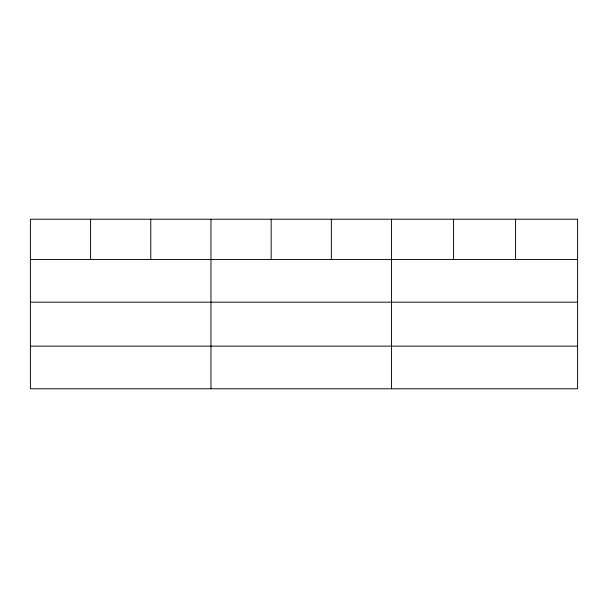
<?xml version="1.0" encoding="UTF-8"?>
<svg xmlns="http://www.w3.org/2000/svg" width="608" height="608" viewBox="0 0 608 608"><rect width="100%" height="100%" fill="white"/><g stroke="black" fill="none" stroke-linecap="round" stroke-linejoin="round"><path stroke-width="0.91" d="M30.4 259.548L577.6 259.548M30.4 302.191L577.6 302.191M30.4 346.134L577.6 346.134M515.584 219.222L515.584 259.548M453.568 219.222L453.568 259.548M391.552 219.222L391.552 388.778M331.36 219.222L331.36 259.548M271.168 219.222L271.168 259.548M210.976 219.222L210.976 388.778M150.784 219.222L150.784 259.548M90.592 219.222L90.592 259.548M577.6 219.222L30.4 219.222L30.4 388.778L577.6 388.778L577.6 219.222"/></g></svg>
